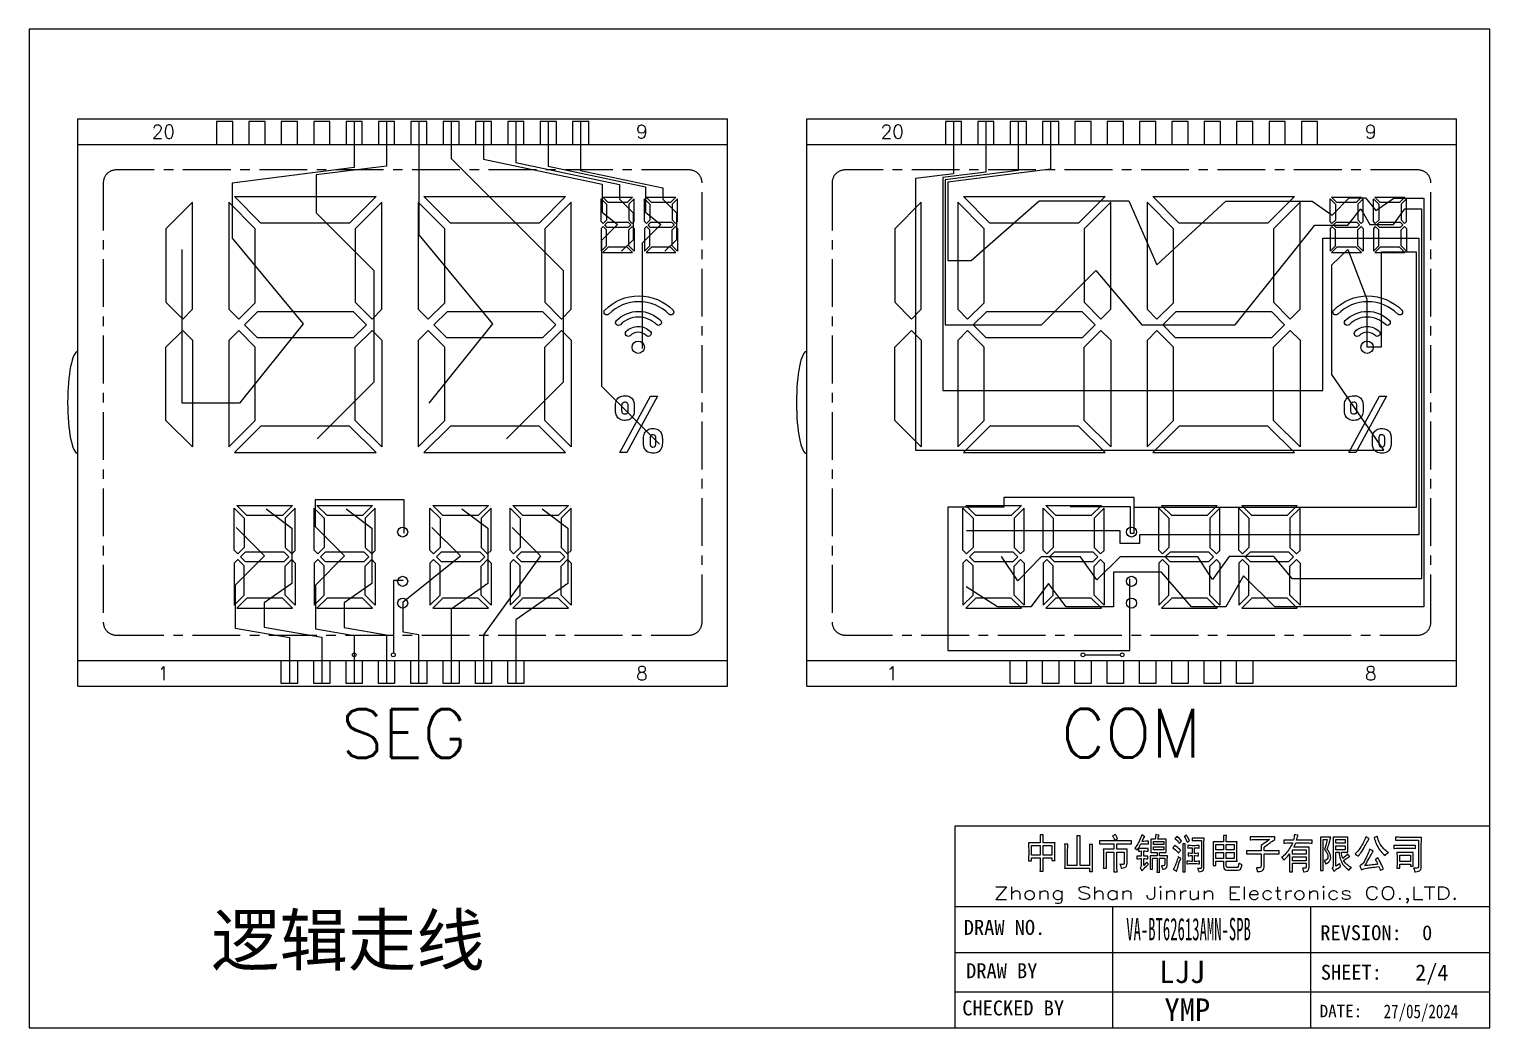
# Model space of a CAD drawing. Header units: millimetres. Extents: x -121 to 714, y -296 to 116.
# Drawn here: x 166.9 to 281.6, y -296.4 to -218.1 of the extents above; entities that cross this region are included whole.
import ezdxf
from ezdxf.enums import TextEntityAlignment as Align

# ---------------------------------------------------------------- set-up
doc = ezdxf.new("R2010")
doc.units = ezdxf.units.MM
doc.header["$LTSCALE"] = 3
doc.header["$MEASUREMENT"] = 0
doc.linetypes.add('CENTER', pattern=[2, 1.25, -0.25, 0.25, -0.25])
for name, color, linetype in [('1', 2, 'Continuous'), ('COM', 1, 'Continuous'), ('DIM', 4, 'Continuous'), ('SEG', 3, 'Continuous')]:
    doc.layers.add(name, color=color, linetype=linetype)
doc.styles.add('ROMANC', font='romanc')
doc.styles.add('ROMANS', font='ROMANS.shx')
doc.styles.add('样式 SZ', font='')
doc.styles.get('样式 SZ').set_extended_font_data('SimSun')

msp = doc.modelspace()

# ---------------------------------------------------------------- linework, layer by layer
for p, q in [((170.722, -269.61), (170.722, -225.11)), ((170.722, -225.11), (221.722, -225.11)), ((221.722, -269.61), (221.722, -225.11)), ((227.938, -269.61), (227.938, -225.11)), ((227.938, -225.11), (278.938, -225.11)), ((278.938, -269.61), (278.938, -225.11)), ((170.722, -227.11), (221.722, -227.11)), ((227.938, -227.11), (278.938, -227.11)), ((170.722, -267.61), (221.722, -267.61)), ((227.938, -267.61), (278.938, -267.61)), ((170.722, -269.61), (221.722, -269.61)), ((227.938, -269.61), (278.938, -269.61)), ((239.604, -286.914), (281.564, -286.914)), ((251.948, -286.914), (251.948, -296.428)), ((267.5, -286.914), (267.5, -296.428)), ((239.604, -290.532), (281.564, -290.532)), ((239.604, -293.608), (281.564, -293.608))]:
    msp.add_line(p, q)
for points in [[(166.906, -218.066), (166.906, -296.428), (281.564, -296.428), (281.564, -218.066)], [(181.617, -225.31), (181.617, -227.11), (182.887, -227.11), (182.887, -225.31)], [(184.157, -225.31), (184.157, -227.11), (185.427, -227.11), (185.427, -225.31)], [(186.697, -225.31), (186.697, -227.11), (187.967, -227.11), (187.967, -225.31)], [(189.237, -225.31), (189.237, -227.11), (190.507, -227.11), (190.507, -225.31)], [(191.777, -225.31), (191.777, -227.11), (193.047, -227.11), (193.047, -225.31)], [(194.317, -225.31), (194.317, -227.11), (195.587, -227.11), (195.587, -225.31)], [(196.857, -225.31), (196.857, -227.11), (198.127, -227.11), (198.127, -225.31)], [(199.397, -225.31), (199.397, -227.11), (200.667, -227.11), (200.667, -225.31)], [(201.937, -225.31), (201.937, -227.11), (203.207, -227.11), (203.207, -225.31)], [(204.477, -225.31), (204.477, -227.11), (205.747, -227.11), (205.747, -225.31)], [(207.017, -225.31), (207.017, -227.11), (208.287, -227.11), (208.287, -225.31)], [(209.557, -225.31), (209.557, -227.11), (210.827, -227.11), (210.827, -225.31)], [(238.833, -225.31), (238.833, -227.11), (240.103, -227.11), (240.103, -225.31)], [(241.373, -225.31), (241.373, -227.11), (242.643, -227.11), (242.643, -225.31)], [(243.913, -225.31), (243.913, -227.11), (245.183, -227.11), (245.183, -225.31)], [(246.453, -225.31), (246.453, -227.11), (247.723, -227.11), (247.723, -225.31)], [(248.993, -225.31), (248.993, -227.11), (250.263, -227.11), (250.263, -225.31)], [(251.533, -225.31), (251.533, -227.11), (252.803, -227.11), (252.803, -225.31)], [(254.073, -225.31), (254.073, -227.11), (255.343, -227.11), (255.343, -225.31)], [(256.613, -225.31), (256.613, -227.11), (257.883, -227.11), (257.883, -225.31)], [(259.153, -225.31), (259.153, -227.11), (260.423, -227.11), (260.423, -225.31)], [(261.693, -225.31), (261.693, -227.11), (262.963, -227.11), (262.963, -225.31)], [(264.233, -225.31), (264.233, -227.11), (265.503, -227.11), (265.503, -225.31)], [(266.773, -225.31), (266.773, -227.11), (268.043, -227.11), (268.043, -225.31)], [(185.101, -233.286), (183.021, -231.206), (194.14, -231.206), (192.06, -233.286)], [(206.926, -233.286), (199.967, -233.286), (197.887, -231.206), (209.006, -231.206)], [(212.225, -233.04), (211.96, -233.306), (211.805, -233.152), (211.805, -231.367), (212.225, -231.787)], [(212.346, -231.666), (211.926, -231.246), (214.275, -231.246), (213.855, -231.666)], [(214.243, -233.301), (214.395, -233.149), (214.395, -231.367), (213.975, -231.787), (213.975, -233.033)], [(215.361, -233.306), (215.207, -233.152), (215.207, -231.367), (215.627, -231.787), (215.627, -233.04)], [(217.257, -231.666), (215.748, -231.666), (215.328, -231.246), (217.677, -231.246)], [(217.645, -233.301), (217.797, -233.149), (217.797, -231.367), (217.377, -231.787), (217.377, -233.033)], [(242.318, -233.286), (240.238, -231.206), (251.357, -231.206), (249.277, -233.286)], [(264.142, -233.286), (257.183, -233.286), (255.103, -231.206), (266.222, -231.206)], [(269.442, -233.04), (269.176, -233.306), (269.022, -233.152), (269.022, -231.367), (269.442, -231.787)], [(269.562, -231.666), (269.142, -231.246), (271.492, -231.246), (271.072, -231.666)], [(271.46, -233.301), (271.612, -233.149), (271.612, -231.367), (271.192, -231.787), (271.192, -233.033)], [(272.578, -233.306), (272.424, -233.152), (272.424, -231.367), (272.844, -231.787), (272.844, -233.04)], [(274.474, -231.666), (272.964, -231.666), (272.544, -231.246), (274.894, -231.246)], [(274.862, -233.301), (275.014, -233.149), (275.014, -231.367), (274.594, -231.787), (274.594, -233.033)], [(177.641, -239.493), (178.955, -240.807), (179.721, -240.041), (179.721, -231.651), (177.641, -233.731)], [(182.576, -240.047), (183.356, -240.827), (184.656, -239.528), (184.656, -233.731), (182.576, -231.651)], [(192.506, -239.493), (193.82, -240.807), (194.586, -240.041), (194.586, -231.651), (192.506, -233.731)], [(197.441, -231.651), (197.441, -240.047), (198.222, -240.827), (199.521, -239.528), (199.521, -233.731)], [(207.371, -233.731), (207.371, -239.493), (208.685, -240.807), (209.451, -240.041), (209.451, -231.651)], [(234.857, -239.493), (236.171, -240.807), (236.937, -240.041), (236.937, -231.651), (234.857, -233.731)], [(239.793, -240.047), (240.573, -240.827), (241.873, -239.528), (241.873, -233.731), (239.793, -231.651)], [(249.723, -239.493), (251.037, -240.807), (251.803, -240.041), (251.803, -231.651), (249.723, -233.731)], [(254.658, -231.651), (254.658, -240.047), (255.438, -240.827), (256.738, -239.528), (256.738, -233.731)], [(264.588, -233.731), (264.588, -239.493), (265.902, -240.807), (266.668, -240.041), (266.668, -231.651)], [(211.805, -235.476), (212.225, -235.056), (212.225, -233.812), (211.96, -233.546), (211.805, -233.7)], [(213.913, -233.211), (214.123, -233.421), (213.913, -233.631), (212.285, -233.631), (212.08, -233.426), (212.294, -233.211)], [(214.395, -235.476), (213.975, -235.056), (213.975, -233.809), (214.243, -233.541), (214.395, -233.694)], [(215.361, -233.546), (215.207, -233.7), (215.207, -235.476), (215.627, -235.056), (215.627, -233.812)], [(217.315, -233.211), (217.525, -233.421), (217.315, -233.631), (215.687, -233.631), (215.482, -233.426), (215.696, -233.211)], [(217.797, -235.476), (217.377, -235.056), (217.377, -233.809), (217.645, -233.541), (217.797, -233.694)], [(269.022, -235.476), (269.442, -235.056), (269.442, -233.812), (269.176, -233.546), (269.022, -233.7)], [(271.13, -233.211), (271.34, -233.421), (271.13, -233.631), (269.502, -233.631), (269.296, -233.426), (269.511, -233.211)], [(271.612, -235.476), (271.192, -235.056), (271.192, -233.809), (271.46, -233.541), (271.612, -233.694)], [(272.578, -233.546), (272.424, -233.7), (272.424, -235.476), (272.844, -235.056), (272.844, -233.812)], [(274.532, -233.211), (274.742, -233.421), (274.531, -233.631), (272.904, -233.631), (272.698, -233.426), (272.913, -233.211)], [(275.014, -235.476), (274.594, -235.056), (274.594, -233.809), (274.862, -233.541), (275.014, -233.694)], [(212.346, -235.176), (211.926, -235.596), (214.275, -235.596), (213.855, -235.176)], [(215.748, -235.176), (215.328, -235.596), (217.677, -235.596), (217.257, -235.176)], [(269.562, -235.176), (269.142, -235.596), (271.492, -235.596), (271.072, -235.176)], [(272.964, -235.176), (272.544, -235.596), (274.894, -235.596), (274.474, -235.176)], [(184.82, -242.291), (183.802, -241.273), (184.864, -240.211), (192.333, -240.211), (193.375, -241.252), (192.336, -242.291)], [(208.24, -241.252), (207.201, -242.291), (199.685, -242.291), (198.667, -241.273), (199.729, -240.211), (207.198, -240.211)], [(242.037, -242.291), (241.019, -241.273), (242.081, -240.211), (249.55, -240.211), (250.591, -241.252), (249.553, -242.291)], [(265.456, -241.252), (264.418, -242.291), (256.902, -242.291), (255.884, -241.273), (256.946, -240.211), (264.415, -240.211)], [(179.721, -250.85), (177.641, -248.77), (177.641, -243.012), (178.955, -241.698), (179.721, -242.464)], [(182.576, -250.85), (184.656, -248.77), (184.656, -243.018), (183.356, -241.718), (182.576, -242.499)], [(194.586, -250.85), (192.506, -248.77), (192.506, -243.012), (193.82, -241.698), (194.586, -242.464)], [(197.441, -242.499), (197.441, -250.85), (199.521, -248.77), (199.521, -243.018), (198.222, -241.718)], [(207.371, -248.77), (207.371, -243.012), (208.685, -241.698), (209.451, -242.464), (209.451, -250.85)], [(236.937, -250.85), (234.857, -248.77), (234.857, -243.012), (236.171, -241.698), (236.937, -242.464)], [(239.793, -250.85), (241.873, -248.77), (241.873, -243.018), (240.573, -241.718), (239.793, -242.499)], [(251.803, -250.85), (249.723, -248.77), (249.723, -243.012), (251.037, -241.698), (251.803, -242.464)], [(254.658, -242.499), (254.658, -250.85), (256.738, -248.77), (256.738, -243.018), (255.438, -241.718)], [(264.588, -248.77), (264.588, -243.012), (265.902, -241.698), (266.668, -242.464), (266.668, -250.85)], [(215.681, -246.866), (216.226, -246.866), (213.82, -251.294), (213.275, -251.294)], [(272.898, -246.866), (273.443, -246.866), (271.037, -251.294), (270.492, -251.294)], [(185.101, -249.216), (183.021, -251.296), (194.14, -251.296), (192.06, -249.216)], [(206.926, -249.216), (199.967, -249.216), (197.887, -251.296), (209.006, -251.296)], [(242.318, -249.216), (240.238, -251.296), (251.357, -251.296), (249.277, -249.216)], [(264.142, -249.216), (257.183, -249.216), (255.103, -251.296), (266.222, -251.296)], [(183.782, -256.443), (183.782, -258.742), (183.278, -259.246), (182.992, -258.96), (182.992, -255.653)], [(186.783, -256.224), (184.002, -256.224), (183.212, -255.434), (187.573, -255.434)], [(187.792, -255.653), (187.002, -256.443), (187.002, -258.737), (187.51, -259.245), (187.792, -258.962)], [(190.065, -256.443), (190.065, -258.742), (189.561, -259.246), (189.275, -258.96), (189.275, -255.653)], [(193.066, -256.224), (190.284, -256.224), (189.494, -255.434), (193.856, -255.434)], [(193.285, -256.443), (193.285, -258.737), (193.793, -259.245), (194.075, -258.962), (194.075, -255.653)], [(199.158, -256.443), (199.158, -258.742), (198.653, -259.246), (198.368, -258.96), (198.368, -255.653)], [(202.158, -256.224), (199.377, -256.224), (198.587, -255.434), (202.948, -255.434)], [(202.378, -256.443), (202.378, -258.737), (202.885, -259.245), (203.168, -258.962), (203.168, -255.653)], [(205.441, -256.443), (205.441, -258.742), (204.936, -259.246), (204.651, -258.96), (204.651, -255.653)], [(209.232, -255.434), (208.442, -256.224), (205.66, -256.224), (204.87, -255.434)], [(208.661, -256.443), (208.661, -258.737), (209.168, -259.245), (209.451, -258.962), (209.451, -255.653)], [(240.999, -256.443), (240.999, -258.742), (240.495, -259.246), (240.209, -258.96), (240.209, -255.653)], [(244, -256.224), (241.218, -256.224), (240.428, -255.434), (244.79, -255.434)], [(245.009, -255.653), (244.219, -256.443), (244.219, -258.737), (244.727, -259.245), (245.009, -258.962)], [(247.282, -256.443), (247.282, -258.742), (246.778, -259.246), (246.492, -258.96), (246.492, -255.653)], [(250.283, -256.224), (247.501, -256.224), (246.711, -255.434), (251.073, -255.434)], [(250.502, -256.443), (250.502, -258.737), (251.01, -259.245), (251.292, -258.962), (251.292, -255.653)], [(256.374, -256.443), (256.374, -258.742), (255.87, -259.246), (255.584, -258.96), (255.584, -255.653)], [(259.375, -256.224), (256.594, -256.224), (255.804, -255.434), (260.165, -255.434)], [(259.594, -256.443), (259.594, -258.737), (260.102, -259.245), (260.384, -258.962), (260.384, -255.653)], [(262.657, -256.443), (262.657, -258.742), (262.153, -259.246), (261.867, -258.96), (261.867, -255.653)], [(266.448, -255.434), (265.658, -256.224), (262.877, -256.224), (262.087, -255.434)], [(265.877, -256.443), (265.877, -258.737), (266.385, -259.245), (266.667, -258.962), (266.667, -255.653)], [(187.291, -259.464), (186.896, -259.859), (183.891, -259.859), (183.497, -259.465), (183.894, -259.069), (186.896, -259.069)], [(193.574, -259.464), (193.179, -259.859), (190.173, -259.859), (189.78, -259.465), (190.177, -259.069), (193.179, -259.069)], [(202.666, -259.464), (202.271, -259.859), (199.266, -259.859), (198.872, -259.465), (199.269, -259.069), (202.271, -259.069)], [(208.554, -259.069), (208.949, -259.464), (208.554, -259.859), (205.549, -259.859), (205.156, -259.465), (205.552, -259.069)], [(244.508, -259.464), (244.113, -259.859), (241.107, -259.859), (240.714, -259.465), (241.111, -259.069), (244.113, -259.069)], [(250.791, -259.464), (250.396, -259.859), (247.39, -259.859), (246.997, -259.465), (247.394, -259.069), (250.395, -259.069)], [(259.883, -259.464), (259.488, -259.859), (256.482, -259.859), (256.089, -259.465), (256.486, -259.069), (259.488, -259.069)], [(265.771, -259.069), (266.166, -259.464), (265.771, -259.859), (262.766, -259.859), (262.372, -259.465), (262.769, -259.069)], [(182.992, -263.274), (183.782, -262.484), (183.782, -260.189), (183.278, -259.685), (182.992, -259.97)], [(187.792, -263.274), (187.002, -262.484), (187.002, -260.191), (187.51, -259.683), (187.792, -259.965)], [(189.275, -263.274), (190.065, -262.484), (190.065, -260.189), (189.561, -259.685), (189.275, -259.97)], [(193.285, -260.191), (193.793, -259.683), (194.075, -259.965), (194.075, -263.274), (193.285, -262.484)], [(198.368, -263.274), (199.158, -262.484), (199.158, -260.189), (198.653, -259.685), (198.368, -259.97)], [(202.378, -262.484), (202.378, -260.191), (202.885, -259.683), (203.168, -259.965), (203.168, -263.274)], [(204.651, -263.274), (205.441, -262.484), (205.441, -260.189), (204.936, -259.685), (204.651, -259.97)], [(208.661, -260.191), (209.168, -259.683), (209.451, -259.965), (209.451, -263.274), (208.661, -262.484)], [(240.209, -263.274), (240.999, -262.484), (240.999, -260.189), (240.495, -259.685), (240.209, -259.97)], [(245.009, -263.274), (244.219, -262.484), (244.219, -260.191), (244.727, -259.683), (245.009, -259.965)], [(246.492, -263.274), (247.282, -262.484), (247.282, -260.189), (246.778, -259.685), (246.492, -259.97)], [(250.502, -260.191), (251.01, -259.683), (251.292, -259.965), (251.292, -263.274), (250.502, -262.484)], [(255.584, -263.274), (256.374, -262.484), (256.374, -260.189), (255.87, -259.685), (255.584, -259.97)], [(259.594, -262.484), (259.594, -260.191), (260.102, -259.683), (260.384, -259.965), (260.384, -263.274)], [(261.867, -263.274), (262.657, -262.484), (262.657, -260.189), (262.153, -259.685), (261.867, -259.97)], [(265.877, -260.191), (266.385, -259.683), (266.667, -259.965), (266.667, -263.274), (265.877, -262.484)], [(186.783, -262.704), (184.002, -262.704), (183.212, -263.494), (187.573, -263.494)], [(193.066, -262.704), (190.284, -262.704), (189.494, -263.494), (193.856, -263.494)], [(202.158, -262.704), (199.377, -262.704), (198.587, -263.494), (202.948, -263.494)], [(209.232, -263.494), (208.442, -262.704), (205.66, -262.704), (204.87, -263.494)], [(244, -262.704), (241.218, -262.704), (240.428, -263.494), (244.79, -263.494)], [(250.283, -262.704), (247.501, -262.704), (246.711, -263.494), (251.073, -263.494)], [(259.375, -262.704), (256.594, -262.704), (255.804, -263.494), (260.165, -263.494)], [(266.448, -263.494), (265.658, -262.704), (262.877, -262.704), (262.087, -263.494)], [(186.697, -269.41), (186.697, -267.61), (187.967, -267.61), (187.967, -269.41)], [(189.237, -269.41), (189.237, -267.61), (190.507, -267.61), (190.507, -269.41)], [(191.777, -269.41), (191.777, -267.61), (193.047, -267.61), (193.047, -269.41)], [(194.317, -269.41), (194.317, -267.61), (195.587, -267.61), (195.587, -269.41)], [(196.857, -269.41), (196.857, -267.61), (198.127, -267.61), (198.127, -269.41)], [(199.397, -269.41), (199.397, -267.61), (200.667, -267.61), (200.667, -269.41)], [(201.937, -269.41), (201.937, -267.61), (203.207, -267.61), (203.207, -269.41)], [(204.477, -269.41), (204.477, -267.61), (205.747, -267.61), (205.747, -269.41)], [(243.913, -269.41), (243.913, -267.61), (245.183, -267.61), (245.183, -269.41)], [(246.453, -269.41), (246.453, -267.61), (247.723, -267.61), (247.723, -269.41)], [(248.993, -269.41), (248.993, -267.61), (250.263, -267.61), (250.263, -269.41)], [(251.533, -269.41), (251.533, -267.61), (252.803, -267.61), (252.803, -269.41)], [(254.073, -269.41), (254.073, -267.61), (255.343, -267.61), (255.343, -269.41)], [(256.613, -269.41), (256.613, -267.61), (257.883, -267.61), (257.883, -269.41)], [(259.153, -269.41), (259.153, -267.61), (260.423, -267.61), (260.423, -269.41)], [(261.693, -269.41), (261.693, -267.61), (262.963, -267.61), (262.963, -269.41)]]:
    msp.add_lwpolyline(points, close=True)
at = {"color": 5, "linetype": 'CENTER'}
for points in [[(173.722, -265.61), (218.722, -265.61, 0.4142136), (219.722, -264.61), (219.722, -230.11, 0.4142136), (218.722, -229.11), (173.722, -229.11, 0.4142136), (172.722, -230.11), (172.722, -264.61, 0.4142136)], [(230.938, -265.61), (275.938, -265.61, 0.4142136), (276.938, -264.61), (276.938, -230.11, 0.4142136), (275.938, -229.11), (230.938, -229.11, 0.4142136), (229.938, -230.11), (229.938, -264.61, 0.4142136)]]:
    msp.add_lwpolyline(points, format="xyb", close=True, dxfattribs=at)
for points in [[(212.097, -240.103, -0.4154637), (217.451, -240.114, -0.9689185), (217.122, -240.423, 0.4153049), (212.406, -240.433, -0.9681514)], [(269.313, -240.103, -0.4154637), (274.668, -240.114, -0.9689185), (274.339, -240.423, 0.4153049), (269.623, -240.433, -0.9681514)], [(213, -240.925, -0.4156923), (216.483, -240.935, -0.9697444), (216.153, -241.244, 0.4155202), (213.31, -241.255, -0.9677649)], [(270.217, -240.925, -0.4156923), (273.7, -240.935, -0.9697444), (273.37, -241.244, 0.4155202), (270.527, -241.255, -0.9677649)], [(213.77, -241.785, -0.4174327), (215.678, -241.796, -0.9677396), (215.35, -242.106, 0.4188291), (214.08, -242.116, -0.9679922)], [(270.987, -241.785, -0.4174327), (272.895, -241.796, -0.9677396), (272.566, -242.106, 0.4188291), (271.297, -242.116, -0.9679922)], [(212.95, -247.389, -0.1434732), (213.123, -247.029, -0.1449538), (213.426, -246.852, -0.109424), (213.873, -246.844, -0.1567368), (214.213, -247.029, -0.1281909), (214.374, -247.333, -0.0627728), (214.405, -247.609), (214.405, -247.984, -0.0461101), (214.386, -248.2, -0.1453365), (214.212, -248.559, -0.143194), (213.909, -248.735, -0.1092629), (213.463, -248.743, -0.156674), (213.123, -248.558, -0.1277656), (212.963, -248.256, -0.0634604), (212.931, -247.984), (212.931, -247.603, -0.0460076)], [(213.499, -247.378, -0.2198464), (213.668, -247.311, -0.0447593), (213.719, -247.315, -0.1718334), (213.836, -247.378, -0.0685569), (213.868, -247.425, -0.1145741), (213.897, -247.567), (213.897, -248.014, -0.0343614), (213.893, -248.074, -0.153544), (213.836, -248.211, -0.2201369), (213.668, -248.279, -0.0440266), (213.617, -248.275, -0.1765733), (213.499, -248.212, -0.04382), (213.479, -248.185, -0.1354605), (213.44, -248.014), (213.44, -247.57, -0.0343705), (213.443, -247.511, -0.1537095)], [(270.167, -247.389, -0.1434732), (270.34, -247.029, -0.1449538), (270.643, -246.852, -0.109424), (271.09, -246.844, -0.1567368), (271.43, -247.029, -0.1281909), (271.59, -247.333, -0.0627728), (271.622, -247.609), (271.622, -247.984, -0.0461101), (271.603, -248.2, -0.1453365), (271.429, -248.559, -0.143194), (271.126, -248.735, -0.1092629), (270.68, -248.743, -0.156674), (270.34, -248.558, -0.1277656), (270.18, -248.256, -0.0634604), (270.148, -247.984), (270.148, -247.603, -0.0460076)], [(270.716, -247.378, -0.2198464), (270.885, -247.311, -0.0447593), (270.935, -247.315, -0.1718334), (271.053, -247.378, -0.0685569), (271.085, -247.425, -0.1145741), (271.113, -247.567), (271.113, -248.014, -0.0343614), (271.11, -248.074, -0.153544), (271.053, -248.211, -0.2201369), (270.885, -248.279, -0.0440266), (270.833, -248.275, -0.1765733), (270.716, -248.212, -0.04382), (270.696, -248.185, -0.1354605), (270.657, -248.014), (270.657, -247.57, -0.0343705), (270.66, -247.511, -0.1537095)], [(215.325, -251.134, -0.1271629), (215.165, -250.833, -0.0635681), (215.133, -250.56), (215.133, -250.18, -0.0460511), (215.152, -249.965, -0.1431604), (215.325, -249.605, -0.1450444), (215.628, -249.429, -0.1089696), (216.075, -249.42, -0.1567648), (216.415, -249.605, -0.128005), (216.575, -249.909, -0.0627427), (216.607, -250.186), (216.607, -250.56, -0.0460966), (216.588, -250.776, -0.1454324), (216.414, -251.136, -0.1427201), (216.111, -251.311, -0.1095583), (215.665, -251.32, -0.1565118)], [(216.038, -250.787, 0.1550977), (216.095, -250.651, 0.0344227), (216.099, -250.591), (216.099, -250.143, 0.1145466), (216.07, -250.001, 0.0691121), (216.038, -249.954, 0.17077), (215.92, -249.891, 0.0447292), (215.87, -249.887, 0.218714), (215.701, -249.954, 0.1535817), (215.645, -250.087, 0.0343762), (215.642, -250.146), (215.642, -250.591, 0.1351224), (215.681, -250.761, 0.0439934), (215.701, -250.789, 0.175696), (215.818, -250.851, 0.0438906), (215.87, -250.856, 0.2212748)], [(272.542, -251.134, -0.1271629), (272.381, -250.833, -0.0635681), (272.35, -250.56), (272.35, -250.18, -0.0460511), (272.369, -249.965, -0.1431604), (272.542, -249.605, -0.1450444), (272.845, -249.429, -0.1089696), (273.292, -249.42, -0.1567648), (273.632, -249.605, -0.128005), (273.792, -249.909, -0.0627427), (273.824, -250.186), (273.824, -250.56, -0.0460966), (273.805, -250.776, -0.1454324), (273.63, -251.136, -0.1427201), (273.327, -251.311, -0.1095583), (272.882, -251.32, -0.1565118)], [(273.254, -250.787, 0.1550977), (273.311, -250.651, 0.0344227), (273.315, -250.591), (273.315, -250.143, 0.1145466), (273.286, -250.001, 0.0691121), (273.254, -249.954, 0.17077), (273.137, -249.891, 0.0447292), (273.087, -249.887, 0.218714), (272.918, -249.954, 0.1535817), (272.862, -250.087, 0.0343762), (272.858, -250.146), (272.858, -250.591, 0.1351224), (272.898, -250.761, 0.0439934), (272.918, -250.789, 0.175696), (273.035, -250.851, 0.0438906), (273.087, -250.856, 0.2212748)]]:
    msp.add_lwpolyline(points, format="xyb", close=True)
msp.add_lwpolyline([(239.604, -296.428), (239.604, -280.572), (281.564, -280.572)])
for centre, radius in [((214.712, -243.025), 0.484), ((271.929, -243.025), 0.484), ((196.222, -257.525), 0.393), ((253.438, -257.525), 0.393), ((196.222, -261.393), 0.393), ((253.439, -261.393), 0.393), ((196.222, -263.101), 0.393), ((253.439, -263.101), 0.393)]:
    msp.add_circle(centre, radius)
for centre in [(170.722, -247.36), (227.938, -247.36)]:
    msp.add_ellipse(centre, major_axis=(0, -4), ratio=0.2, start_param=3.1415927, end_param=6.2831853)
at = {"layer": '1'}
for points in [[(246.269, -283.658), (246.268, -283.756), (246.264, -283.877), (246.257, -284.008), (246.247, -284.147), (246.507, -284.147), (246.502, -284.015), (246.498, -283.877), (246.496, -283.758), (246.494, -283.658), (246.494, -283.093), (247.194, -283.093), (247.194, -283.306), (247.432, -283.306), (247.43, -283.253), (247.426, -283.147), (247.424, -283.028), (247.422, -282.898), (247.421, -282.756), (247.42, -282.602), (247.421, -282.534), (247.421, -282.384), (247.422, -282.247), (247.425, -282.123), (247.428, -282.011), (247.432, -281.912), (246.494, -281.912), (246.496, -281.785), (246.497, -281.654), (246.499, -281.527), (246.502, -281.403), (246.507, -281.285), (246.258, -281.285), (246.261, -281.405), (246.265, -281.531), (246.268, -281.658), (246.269, -281.786), (246.269, -281.912), (245.355, -281.912), (245.357, -281.95), (245.36, -282.048), (245.363, -282.162), (245.364, -282.293), (245.365, -282.441), (245.367, -282.602), (245.367, -282.704), (245.365, -282.854), (245.364, -282.991), (245.362, -283.114), (245.358, -283.223), (245.355, -283.318), (245.592, -283.318), (245.592, -283.093), (246.269, -283.093)], [(250.129, -282.038), (250.13, -282.058), (250.136, -282.179), (250.139, -282.307), (250.14, -282.439), (250.14, -283.695), (249.396, -283.695), (249.396, -281.812), (249.396, -281.728), (249.397, -281.59), (249.401, -281.467), (249.407, -281.361), (249.147, -281.361), (249.151, -281.43), (249.155, -281.558), (249.158, -281.685), (249.158, -281.812), (249.158, -283.695), (248.425, -283.695), (248.425, -282.515), (248.425, -282.422), (248.428, -282.302), (248.431, -282.17), (248.436, -282.025), (248.189, -282.025), (248.192, -282.138), (248.196, -282.262), (248.198, -282.392), (248.2, -282.528), (248.2, -283.394), (248.2, -283.4), (248.198, -283.521), (248.196, -283.646), (248.193, -283.774), (248.189, -283.909), (250.14, -283.909), (250.14, -284.173), (250.378, -284.173), (250.374, -284.045), (250.371, -283.914), (250.368, -283.787), (250.367, -283.664), (250.367, -283.545), (250.367, -282.49), (250.367, -282.399), (250.368, -282.255), (250.372, -282.134), (250.378, -282.038)], [(252.563, -283.67), (252.599, -283.791), (252.624, -283.909), (252.666, -283.903), (252.793, -283.881), (252.9, -283.849), (252.985, -283.809), (253.041, -283.752), (253.084, -283.649), (253.098, -283.507), (253.098, -282.879), (253.098, -282.794), (253.101, -282.666), (253.104, -282.539), (253.109, -282.415), (252.297, -282.415), (252.297, -281.988), (252.873, -281.988), (252.963, -281.988), (253.075, -281.989), (253.189, -281.992), (253.305, -281.996), (253.426, -282), (253.426, -281.749), (253.324, -281.753), (253.207, -281.756), (253.092, -281.76), (252.981, -281.761), (252.873, -281.761), (251.473, -281.761), (251.375, -281.761), (251.259, -281.76), (251.145, -281.758), (251.031, -281.754), (250.92, -281.749), (250.92, -282), (251.004, -281.997), (251.118, -281.993), (251.232, -281.989), (251.346, -281.988), (251.462, -281.988), (252.06, -281.988), (252.06, -282.415), (251.224, -282.415), (251.225, -282.421), (251.229, -282.536), (251.232, -282.66), (251.235, -282.791), (251.236, -282.93), (251.236, -283.407), (251.235, -283.541), (251.232, -283.674), (251.229, -283.796), (251.224, -283.909), (251.462, -283.909), (251.462, -282.64), (252.06, -282.64), (252.06, -283.658), (252.06, -283.692), (252.059, -283.829), (252.056, -283.959), (252.053, -284.082), (252.048, -284.197), (252.308, -284.197), (252.306, -284.169), (252.303, -284.051), (252.299, -283.928), (252.298, -283.796), (252.297, -283.658), (252.297, -282.64), (252.873, -282.64), (252.873, -283.457), (252.868, -283.518), (252.816, -283.595), (252.783, -283.603), (252.681, -283.606), (252.533, -283.595)], [(252.169, -281.262), (252.082, -281.311), (251.958, -281.361), (251.97, -281.381), (252.031, -281.498), (252.076, -281.612), (252.104, -281.725), (252.122, -281.715), (252.227, -281.66), (252.331, -281.611), (252.326, -281.596), (252.284, -281.473), (252.233, -281.362), (252.173, -281.26)], [(254.584, -283.479), (254.504, -283.567), (254.397, -283.682), (254.397, -283.155), (254.479, -283.156), (254.593, -283.16), (254.712, -283.168), (254.712, -282.954), (254.62, -282.96), (254.504, -282.965), (254.397, -282.966), (254.397, -282.553), (254.4, -282.553), (254.49, -282.555), (254.605, -282.558), (254.746, -282.566), (254.746, -282.352), (254.656, -282.356), (254.531, -282.361), (254.422, -282.363), (254.328, -282.365), (254.218, -282.362), (254.104, -282.354), (253.99, -282.339), (254.003, -282.316), (254.061, -282.211), (254.119, -282.102), (254.182, -281.988), (254.408, -281.988), (254.433, -281.988), (254.537, -281.989), (254.654, -281.994), (254.78, -282), (254.78, -281.787), (254.74, -281.79), (254.642, -281.793), (254.531, -281.797), (254.408, -281.799), (254.271, -281.799), (254.302, -281.734), (254.363, -281.609), (254.421, -281.505), (254.475, -281.423), (254.448, -281.412), (254.349, -281.364), (254.238, -281.297), (254.219, -281.361), (254.181, -281.467), (254.13, -281.589), (254.069, -281.725), (254.032, -281.802), (253.981, -281.901), (253.922, -282.005), (253.857, -282.113), (253.786, -282.225), (253.708, -282.339), (253.793, -282.41), (253.877, -282.503), (253.92, -282.437), (253.99, -282.339), (253.99, -282.578), (254.099, -282.559), (254.204, -282.553), (254.204, -282.966), (254.099, -282.965), (253.985, -282.962), (253.866, -282.954), (253.866, -283.168), (253.981, -283.161), (254.095, -283.156), (254.204, -283.155), (254.204, -283.733), (254.182, -283.8), (254.113, -283.896), (254.118, -283.901), (254.197, -283.999), (254.26, -284.097), (254.267, -284.091), (254.344, -284.007), (254.428, -283.921), (254.52, -283.833), (254.606, -283.749), (254.694, -283.668), (254.78, -283.595), (254.702, -283.512), (254.633, -283.419)], [(255.446, -283.821), (255.446, -283.827), (255.445, -283.941), (255.441, -284.069), (255.435, -284.21), (255.649, -284.21), (255.648, -284.201), (255.642, -284.06), (255.638, -283.934), (255.637, -283.821), (255.637, -283.117), (256.055, -283.117), (256.055, -283.582), (256.053, -283.598), (255.999, -283.695), (255.935, -283.713), (255.795, -283.72), (255.804, -283.742), (255.842, -283.86), (255.875, -283.984), (255.925, -283.975), (256.044, -283.946), (256.134, -283.909), (256.143, -283.903), (256.211, -283.825), (256.248, -283.695), (256.248, -283.331), (256.248, -283.312), (256.249, -283.19), (256.253, -283.062), (256.259, -282.93), (255.637, -282.93), (255.637, -282.666), (256.168, -282.666), (256.162, -282.553), (256.158, -282.426), (256.157, -282.302), (256.157, -282.038), (256.157, -282.008), (256.158, -281.886), (256.162, -281.759), (256.168, -281.624), (255.502, -281.624), (255.519, -281.547), (255.56, -281.418), (255.604, -281.335), (255.564, -281.324), (255.452, -281.292), (255.344, -281.26), (255.331, -281.401), (255.315, -281.53), (255.299, -281.624), (254.949, -281.624), (254.951, -281.66), (254.956, -281.793), (254.959, -281.92), (254.96, -282.038), (254.96, -282.302), (254.959, -282.409), (254.956, -282.536), (254.949, -282.666), (255.446, -282.666), (255.446, -282.93), (254.893, -282.93), (254.894, -282.965), (254.899, -283.099), (254.903, -283.225), (254.904, -283.344), (254.904, -283.595), (254.903, -283.701), (254.899, -283.827), (254.893, -283.972), (255.095, -283.972), (255.095, -283.117), (255.446, -283.117)], [(255.152, -281.812), (255.964, -281.812), (255.964, -282.038), (255.152, -282.038)], [(256.939, -281.488), (256.846, -281.56), (256.877, -281.59), (256.96, -281.676), (257.04, -281.766), (257.114, -281.862), (257.184, -281.962), (257.194, -281.95), (257.279, -281.857), (257.364, -281.787), (257.345, -281.759), (257.277, -281.674), (257.201, -281.586), (257.113, -281.494), (257.015, -281.397)], [(257.466, -281.988), (257.467, -282.007), (257.472, -282.124), (257.476, -282.252), (257.477, -282.389), (257.477, -283.783), (257.477, -283.81), (257.476, -283.923), (257.472, -284.051), (257.466, -284.197), (257.657, -284.197), (257.656, -284.147), (257.651, -284.012), (257.648, -283.887), (257.646, -283.771), (257.646, -282.389), (257.646, -282.368), (257.649, -282.242), (257.653, -282.114), (257.657, -281.988)], [(257.678, -281.364), (257.579, -281.423), (257.585, -281.432), (257.649, -281.53), (257.706, -281.635), (257.758, -281.75), (257.805, -281.874), (257.89, -281.814), (257.997, -281.749), (257.995, -281.745), (257.938, -281.629), (257.879, -281.519), (257.82, -281.412), (257.759, -281.31)], [(258.639, -283.982), (258.699, -284.096), (258.719, -284.197), (258.843, -284.174), (258.956, -284.143), (259.035, -284.109), (259.099, -284.044), (259.125, -283.921), (259.125, -281.938), (259.126, -281.815), (259.13, -281.688), (259.137, -281.56), (258.505, -281.56), (258.416, -281.56), (258.302, -281.555), (258.188, -281.548), (258.188, -281.749), (258.28, -281.743), (258.395, -281.738), (258.505, -281.737), (258.934, -281.737), (258.934, -283.795), (258.934, -283.849), (258.877, -283.921), (258.851, -283.929), (258.752, -283.937), (258.606, -283.934)], [(261.866, -283.527), (261.844, -283.674), (261.823, -283.771), (261.818, -283.78), (261.749, -283.839), (261.62, -283.859), (261.045, -283.859), (260.983, -283.852), (260.902, -283.8), (260.875, -283.695), (260.875, -283.356), (261.721, -283.356), (261.72, -283.339), (261.718, -283.255), (261.715, -283.152), (261.713, -283.031), (261.711, -282.893), (261.71, -282.738), (261.71, -282.566), (261.71, -282.431), (261.711, -282.266), (261.713, -282.124), (261.715, -282.005), (261.718, -281.91), (261.721, -281.837), (260.875, -281.837), (260.875, -281.679), (260.878, -281.538), (260.882, -281.424), (260.886, -281.335), (260.661, -281.335), (260.666, -281.428), (260.668, -281.546), (260.671, -281.682), (260.672, -281.837), (259.848, -281.837), (259.848, -281.85), (259.852, -281.923), (259.853, -282.014), (259.855, -282.124), (259.857, -282.253), (259.858, -282.401), (259.859, -282.568), (259.859, -282.753), (259.859, -282.813), (259.859, -282.993), (259.858, -283.155), (259.857, -283.299), (259.855, -283.422), (259.853, -283.528), (259.851, -283.615), (259.848, -283.682), (260.063, -283.682), (260.063, -283.356), (260.672, -283.356), (260.672, -283.783), (260.689, -283.902), (260.737, -283.994), (260.814, -284.046), (260.92, -284.059), (261.745, -284.059), (261.797, -284.058), (261.915, -284.034), (261.992, -283.984), (262.029, -283.918), (262.071, -283.804), (262.116, -283.644), (262.066, -283.628), (261.963, -283.578), (261.868, -283.507)], [(260.672, -282.477), (260.063, -282.477), (260.063, -282.038), (260.672, -282.038)], [(260.875, -282.038), (261.507, -282.038), (261.507, -282.477), (260.875, -282.477)], [(263.261, -283.926), (263.29, -284.049), (263.312, -284.173), (263.392, -284.17), (263.517, -284.158), (263.623, -284.134), (263.708, -284.097), (263.778, -284.043), (263.827, -283.945), (263.843, -283.809), (263.843, -282.767), (264.578, -282.767), (264.668, -282.767), (264.78, -282.769), (264.896, -282.773), (265.018, -282.779), (265.018, -282.54), (264.91, -282.545), (264.791, -282.55), (264.681, -282.552), (264.578, -282.553), (263.843, -282.553), (263.843, -282.252), (263.876, -282.228), (263.986, -282.151), (264.088, -282.079), (264.183, -282.01), (264.271, -281.947), (264.351, -281.888), (264.41, -281.846), (264.513, -281.776), (264.609, -281.715), (264.701, -281.661), (264.701, -281.448), (263.132, -281.448), (263.108, -281.448), (263.007, -281.446), (262.891, -281.441), (262.76, -281.435), (262.76, -281.674), (262.796, -281.672), (262.904, -281.666), (263.019, -281.662), (263.143, -281.661), (264.261, -281.661), (264.228, -281.689), (264.134, -281.766), (264.039, -281.836), (263.945, -281.9), (263.907, -281.927), (263.81, -281.991), (263.711, -282.053), (263.607, -282.113), (263.609, -282.178), (263.614, -282.314), (263.617, -282.438), (263.618, -282.553), (262.839, -282.553), (262.8, -282.552), (262.689, -282.551), (262.574, -282.546), (262.456, -282.54), (262.456, -282.779), (262.498, -282.776), (262.616, -282.77), (262.729, -282.768), (262.839, -282.767), (263.618, -282.767), (263.618, -283.695), (263.613, -283.753), (263.561, -283.845), (263.505, -283.869), (263.397, -283.88), (263.245, -283.871)], [(266.891, -283.959), (266.926, -284.082), (266.945, -284.197), (266.989, -284.192), (267.123, -284.168), (267.224, -284.132), (267.295, -284.084), (267.316, -284.064), (267.368, -283.968), (267.385, -283.833), (267.385, -282.817), (267.385, -282.765), (267.386, -282.646), (267.389, -282.521), (267.392, -282.389), (267.397, -282.252), (266.188, -282.252), (266.236, -282.152), (266.288, -282.038), (266.335, -281.924), (267.295, -281.924), (267.378, -281.926), (267.49, -281.931), (267.623, -281.938), (267.623, -281.699), (267.59, -281.701), (267.471, -281.706), (267.357, -281.71), (267.25, -281.711), (266.392, -281.711), (266.404, -281.66), (266.448, -281.489), (266.485, -281.381), (266.516, -281.335), (266.457, -281.319), (266.347, -281.297), (266.333, -281.297), (266.223, -281.285), (266.215, -281.349), (266.201, -281.473), (266.185, -281.578), (266.155, -281.711), (265.761, -281.711), (265.737, -281.711), (265.64, -281.71), (265.523, -281.705), (265.388, -281.699), (265.388, -281.938), (265.508, -281.931), (265.623, -281.927), (265.715, -281.924), (266.088, -281.924), (266.068, -281.966), (266.012, -282.078), (265.952, -282.187), (265.889, -282.292), (265.823, -282.395), (265.754, -282.494), (265.681, -282.59), (265.633, -282.653), (265.548, -282.754), (265.465, -282.848), (265.382, -282.931), (265.3, -283.004), (265.219, -283.067), (265.254, -283.099), (265.347, -283.188), (265.41, -283.268), (265.449, -283.23), (265.534, -283.145), (265.617, -283.057), (265.697, -282.966), (265.775, -282.875), (265.85, -282.779), (265.85, -283.644), (265.85, -283.671), (265.849, -283.785), (265.848, -283.909), (265.844, -284.042), (265.839, -284.185), (266.076, -284.185), (266.076, -283.519), (267.159, -283.519), (267.159, -283.771), (267.153, -283.839), (267.092, -283.909), (267.002, -283.912), (266.866, -283.896)], [(268.8, -281.69), (268.78, -281.781), (268.754, -281.885), (268.722, -282.003), (268.686, -282.135), (268.643, -282.281), (268.594, -282.439), (268.662, -282.53), (268.742, -282.65), (268.801, -282.759), (268.838, -282.856), (268.852, -282.942), (268.855, -282.976), (268.845, -283.114), (268.807, -283.206), (268.782, -283.235), (268.693, -283.279), (268.559, -283.294), (268.587, -283.338), (268.638, -283.449), (268.661, -283.57), (268.697, -283.559), (268.798, -283.512), (268.891, -283.445), (268.977, -283.356), (269.008, -283.312), (269.055, -283.209), (269.074, -283.09), (269.067, -282.954), (269.05, -282.87), (269.013, -282.765), (268.961, -282.656), (268.893, -282.544), (268.807, -282.427), (268.829, -282.357), (268.855, -282.273), (268.884, -282.173), (268.917, -282.061), (268.955, -281.932), (268.996, -281.79), (269.041, -281.633), (269.09, -281.461), (268.266, -281.461), (268.268, -281.514), (268.271, -281.658), (268.275, -281.79), (268.276, -281.909), (268.277, -282.013), (268.277, -283.431), (268.277, -283.46), (268.276, -283.587), (268.275, -283.713), (268.272, -283.839), (268.27, -283.968), (268.266, -284.097), (268.48, -284.097), (268.48, -281.649), (268.807, -281.649)], [(269.774, -283.554), (269.682, -283.627), (269.585, -283.695), (269.485, -283.758), (269.485, -282.653), (269.732, -282.653), (269.734, -282.656), (269.75, -282.797), (269.772, -282.928), (269.799, -283.051), (269.831, -283.164), (269.869, -283.268), (269.916, -283.388), (269.973, -283.5), (270.035, -283.603), (270.105, -283.695), (270.154, -283.753), (270.23, -283.833), (270.317, -283.913), (270.414, -283.993), (270.523, -284.072), (270.555, -284.006), (270.626, -283.91), (270.716, -283.845), (270.607, -283.798), (270.5, -283.739), (270.408, -283.676), (270.331, -283.608), (270.306, -283.583), (270.228, -283.499), (270.153, -283.402), (270.083, -283.294), (270.186, -283.221), (270.291, -283.15), (270.39, -283.087), (270.483, -283.029), (270.569, -282.98), (270.55, -282.962), (270.477, -282.877), (270.399, -282.767), (270.379, -282.801), (270.32, -282.878), (270.241, -282.962), (270.143, -283.05), (270.027, -283.143), (270.024, -283.137), (269.975, -283.013), (269.941, -282.892), (269.92, -282.772), (269.914, -282.653), (270.432, -282.653), (270.43, -282.582), (270.426, -282.472), (270.424, -282.347), (270.423, -282.206), (270.421, -282.051), (270.421, -281.949), (270.423, -281.804), (270.425, -281.674), (270.429, -281.56), (270.432, -281.461), (269.27, -281.461), (269.272, -281.481), (269.275, -281.617), (269.279, -281.747), (269.281, -281.869), (269.281, -281.988), (269.281, -283.695), (269.249, -283.82), (269.192, -283.909), (269.198, -283.919), (269.264, -284.033), (269.316, -284.135), (269.387, -284.075), (269.481, -284.004), (269.587, -283.934), (269.653, -283.897), (269.758, -283.836), (269.846, -283.783), (269.845, -283.78), (269.817, -283.644), (269.801, -283.532)], [(269.485, -281.649), (270.218, -281.649), (270.218, -281.95), (269.485, -281.95)], [(271.791, -281.542), (271.75, -281.652), (271.704, -281.764), (271.651, -281.875), (271.593, -281.988), (271.53, -282.101), (271.46, -282.214), (271.449, -282.232), (271.365, -282.355), (271.284, -282.465), (271.206, -282.562), (271.13, -282.646), (271.056, -282.719), (270.987, -282.779), (271.033, -282.81), (271.126, -282.882), (271.212, -282.966), (271.235, -282.943), (271.3, -282.871), (271.369, -282.786), (271.439, -282.692), (271.511, -282.585), (271.586, -282.468), (271.663, -282.339), (271.669, -282.328), (271.736, -282.213), (271.799, -282.1), (271.862, -281.989), (271.922, -281.882), (271.981, -281.776), (272.037, -281.674), (272.092, -281.574), (272.027, -281.549), (271.921, -281.503), (271.821, -281.448)], [(272.708, -281.428), (272.6, -281.464), (272.487, -281.498), (272.492, -281.517), (272.521, -281.625), (272.558, -281.737), (272.601, -281.851), (272.651, -281.969), (272.707, -282.09), (272.769, -282.214), (272.806, -282.286), (272.863, -282.385), (272.928, -282.483), (273.001, -282.577), (273.079, -282.666), (273.165, -282.753), (273.257, -282.837), (273.356, -282.916), (273.357, -282.915), (273.41, -282.822), (273.492, -282.743), (273.605, -282.678), (273.584, -282.667), (273.503, -282.617), (273.419, -282.552), (273.33, -282.471), (273.239, -282.376), (273.142, -282.264), (273.093, -282.206), (273.028, -282.118), (272.966, -282.023), (272.91, -281.918), (272.857, -281.807), (272.808, -281.687), (272.764, -281.559), (272.724, -281.423)], [(275.975, -283.708), (275.964, -283.811), (275.907, -283.883), (275.847, -283.897), (275.737, -283.906), (275.58, -283.909), (275.616, -283.979), (275.665, -284.103), (275.682, -284.197), (275.731, -284.19), (275.861, -284.165), (275.969, -284.138), (276.054, -284.109), (276.085, -284.094), (276.159, -284.016), (276.189, -283.896), (276.189, -281.975), (276.191, -281.873), (276.192, -281.749), (276.195, -281.62), (276.2, -281.486), (274.553, -281.486), (274.513, -281.486), (274.403, -281.483), (274.288, -281.479), (274.169, -281.473), (274.169, -281.711), (274.223, -281.709), (274.338, -281.704), (274.452, -281.7), (274.564, -281.699), (275.975, -281.699)], [(246.269, -282.892), (245.592, -282.892), (245.592, -282.113), (246.269, -282.113)], [(246.494, -282.113), (247.183, -282.113), (247.183, -282.892), (246.494, -282.892)], [(255.152, -282.226), (255.964, -282.226), (255.964, -282.477), (255.152, -282.477)], [(256.765, -282.215), (256.688, -282.302), (256.694, -282.307), (256.789, -282.382), (256.883, -282.46), (256.971, -282.539), (257.057, -282.621), (257.139, -282.703), (257.146, -282.689), (257.211, -282.59), (257.297, -282.503), (257.29, -282.496), (257.2, -282.414), (257.109, -282.334), (257.019, -282.258), (256.927, -282.184), (256.834, -282.113)], [(257.092, -283.038), (257.064, -283.143), (257.029, -283.261), (256.986, -283.391), (256.935, -283.532), (256.921, -283.571), (256.863, -283.713), (256.808, -283.831), (256.753, -283.925), (256.699, -283.996), (256.786, -284.04), (256.888, -284.098), (256.981, -284.159), (256.993, -284.11), (257.02, -284.01), (257.053, -283.893), (257.092, -283.758), (257.139, -283.608), (257.187, -283.445), (257.231, -283.311), (257.271, -283.21), (257.308, -283.143), (257.288, -283.13), (257.192, -283.057), (257.105, -282.98)], [(258.747, -283.36), (258.653, -283.365), (258.531, -283.367), (258.381, -283.369), (258.381, -282.916), (258.468, -282.917), (258.584, -282.922), (258.685, -282.93), (258.685, -282.729), (258.615, -282.734), (258.502, -282.74), (258.381, -282.741), (258.381, -282.314), (258.404, -282.314), (258.534, -282.316), (258.647, -282.32), (258.741, -282.327), (258.741, -282.125), (258.68, -282.132), (258.569, -282.137), (258.437, -282.139), (258.199, -282.139), (258.193, -282.139), (258.08, -282.137), (257.966, -282.133), (257.85, -282.125), (257.85, -282.327), (257.965, -282.32), (258.079, -282.316), (258.188, -282.314), (258.188, -282.741), (258.101, -282.74), (257.985, -282.736), (257.884, -282.729), (257.884, -282.93), (257.954, -282.924), (258.067, -282.919), (258.188, -282.916), (258.188, -283.369), (258.124, -283.369), (257.997, -283.366), (257.887, -283.362), (257.793, -283.356), (257.793, -283.557), (257.863, -283.551), (257.975, -283.546), (258.11, -283.545), (258.459, -283.545), (258.579, -283.545), (258.696, -283.55), (258.786, -283.557), (258.786, -283.356)], [(260.672, -283.155), (260.063, -283.155), (260.063, -282.678), (260.672, -282.678)], [(260.875, -282.678), (261.507, -282.678), (261.507, -283.155), (260.875, -283.155)], [(266.076, -282.453), (267.159, -282.453), (267.159, -282.803), (266.076, -282.803)], [(267.159, -283.318), (266.076, -283.318), (266.076, -283.004), (267.159, -283.004)], [(270.218, -282.465), (269.485, -282.465), (269.485, -282.139), (270.218, -282.139)], [(271.396, -283.794), (271.449, -283.908), (271.494, -284.022), (271.554, -283.995), (271.65, -283.962), (271.769, -283.929), (271.912, -283.896), (271.937, -283.892), (272.015, -283.88), (272.105, -283.866), (272.205, -283.854), (272.315, -283.841), (272.436, -283.827), (272.567, -283.812), (272.708, -283.798), (272.86, -283.783), (272.894, -283.866), (272.944, -283.986), (272.984, -284.084), (273.014, -284.065), (273.115, -284.007), (273.221, -283.959), (273.19, -283.89), (273.142, -283.788), (273.084, -283.669), (273.018, -283.532), (273.012, -283.521), (272.947, -283.398), (272.885, -283.285), (272.825, -283.183), (272.769, -283.093), (272.762, -283.098), (272.67, -283.161), (272.567, -283.231), (272.594, -283.274), (272.66, -283.388), (272.719, -283.495), (272.769, -283.595), (272.676, -283.606), (272.563, -283.62), (272.449, -283.633), (272.336, -283.647), (272.222, -283.659), (272.108, -283.673), (271.994, -283.685), (271.879, -283.696), (271.765, -283.708), (271.798, -283.653), (271.846, -283.57), (271.905, -283.463), (271.976, -283.333), (272.058, -283.181), (272.108, -283.083), (272.176, -282.958), (272.241, -282.844), (272.303, -282.743), (272.363, -282.654), (272.42, -282.578), (272.326, -282.528), (272.226, -282.468), (272.125, -282.403), (272.095, -282.507), (272.057, -282.62), (272.014, -282.735), (271.966, -282.852), (271.913, -282.971), (271.855, -283.093), (271.815, -283.172), (271.743, -283.308), (271.678, -283.42), (271.622, -283.507), (271.573, -283.57), (271.548, -283.594), (271.451, -283.671), (271.358, -283.72)], [(274.033, -282.352), (274.087, -282.349), (274.203, -282.344), (274.316, -282.34), (274.429, -282.339), (275.377, -282.339), (275.383, -282.339), (275.481, -282.341), (275.595, -282.345), (275.727, -282.352), (275.727, -282.113), (275.704, -282.114), (275.573, -282.121), (275.46, -282.124), (275.365, -282.125), (274.429, -282.125), (274.377, -282.125), (274.265, -282.123), (274.151, -282.119), (274.033, -282.113)], [(275.331, -283.745), (275.557, -283.745), (275.555, -283.712), (275.551, -283.582), (275.547, -283.456), (275.546, -283.331), (275.546, -283.055), (275.547, -282.932), (275.551, -282.806), (275.557, -282.678), (274.271, -282.678), (274.277, -282.817), (274.281, -282.944), (274.282, -283.055), (274.282, -283.519), (274.282, -283.527), (274.281, -283.646), (274.277, -283.773), (274.271, -283.909), (274.496, -283.909), (274.496, -283.582), (275.331, -283.582)], [(274.496, -282.892), (275.331, -282.892), (275.331, -283.369), (274.496, -283.369)]]:
    msp.add_lwpolyline(points, close=True, dxfattribs=at)
at = {"layer": 'COM'}
for points in [[(239.468, -225.31), (239.468, -229.405), (236.473, -229.784), (236.473, -251.111), (273.241, -251.111), (269.156, -245.165), (269.156, -236.568), (270.413, -235.365), (271.911, -239.238), (271.911, -242.98), (273.072, -242.98), (273.072, -235.529), (275.795, -235.529), (275.795, -255.593), (253.657, -255.593)], [(248.612, -255.518), (253.336, -255.518), (253.336, -257.616), (253.657, -257.616), (253.657, -254.806), (243.41, -254.806), (243.41, -255.561), (239.014, -255.561), (239.014, -266.81), (253.304, -266.81), (253.304, -261.207)], [(249.778, -267.16), (252.558, -267.16)]]:
    msp.add_lwpolyline(points, dxfattribs=at)
at = {"layer": 'COM', "color": 2}
msp.add_lwpolyline([(242.008, -225.31), (242.008, -229.286), (238.62, -229.714), (238.62, -246.406), (268.45, -246.406), (268.45, -234.472), (275.995, -234.472), (275.995, -257.751), (254.059, -257.751), (254.059, -258.415), (252.56, -258.415), (252.56, -257.441), (240.487, -257.441)], dxfattribs=at)
at = {"layer": 'COM', "color": 5}
msp.add_lwpolyline([(244.548, -225.31), (244.548, -229.166), (238.82, -229.89), (238.82, -241.254), (246.375, -241.254), (250.641, -236.988), (254.248, -241.276), (261.587, -241.276), (267.824, -233.435), (270.412, -233.435), (271.44, -232.17), (272.146, -233.394), (274, -233.394), (274.895, -232.173), (276.195, -232.173), (276.195, -261.186), (266.079, -261.186), (264.618, -259.443), (261.112, -259.443), (259.802, -261.25), (258.64, -259.464), (252.559, -259.464), (250.716, -261.269), (249.424, -259.469), (246.335, -259.469), (244.515, -261.342), (243.231, -259.445)], dxfattribs=at)
at = {"layer": 'COM', "color": 6}
msp.add_lwpolyline([(247.088, -225.31), (247.088, -229.046), (239.02, -230.067), (239.02, -236.215), (240.852, -236.215), (246.188, -231.538), (253.241, -231.538), (255.422, -236.548), (260.855, -231.566), (267.613, -231.566), (269.183, -232.654), (270.527, -231.31), (271.798, -231.31), (272.619, -232.284), (274.036, -231.313), (276.395, -231.313), (276.395, -263.4), (264.681, -263.4), (262.234, -260.953), (260.83, -263.385), (258.142, -263.385), (255.799, -260.681), (252.022, -260.681), (252.022, -263.385), (248.31, -263.385), (246.933, -261.567), (245.538, -263.405), (242.906, -263.405), (240.468, -261.814)], dxfattribs=at)
at = {"layer": 'COM'}
for centre in [(249.628, -267.16), (252.708, -267.16)]:
    msp.add_circle(centre, 0.15, dxfattribs=at)
at = {"layer": 'SEG'}
for points in [[(192.412, -225.31), (192.412, -228.927), (182.849, -230.136), (182.849, -234.471), (188.4, -241.188), (183.407, -247.417), (178.902, -247.417), (178.902, -235.344)], [(194.952, -225.31), (194.952, -228.807), (189.424, -229.506), (189.424, -232.473), (193.952, -237), (193.952, -245.756), (189.501, -250.207)], [(197.492, -225.31), (197.492, -234.201), (203.265, -241.188), (198.273, -247.417)], [(200.032, -225.31), (200.032, -228.215), (208.817, -237), (208.817, -245.756), (204.367, -250.207)], [(202.572, -225.31), (202.572, -228.259), (211.877, -230.22), (211.877, -232.422), (213.084, -233.39), (211.84, -234.634), (211.84, -246.089), (216.373, -250.622)], [(205.112, -225.31), (205.112, -228.526), (213.242, -230.239), (213.242, -231.401), (214.307, -232.466), (214.307, -234.585), (213.397, -235.495)], [(207.652, -225.31), (207.652, -228.819), (215.279, -230.426), (215.279, -232.422), (216.485, -233.39), (215.021, -234.855), (215.021, -243.116)], [(210.192, -225.31), (210.192, -229.15), (216.644, -230.51), (216.644, -231.401), (217.709, -232.466), (217.709, -234.585), (216.799, -235.495)], [(196.34, -257.616), (196.34, -255.006), (189.36, -255.006), (189.36, -257.088), (191.664, -259.392), (189.367, -261.689), (189.367, -265.116), (192.412, -265.653), (192.412, -269.41)], [(185.503, -255.703), (187.523, -257.214), (187.523, -261.569), (185.352, -263.091), (185.352, -264.982), (189.872, -265.78), (189.872, -269.41)], [(191.786, -255.703), (193.806, -257.214), (193.806, -261.569), (191.634, -263.091), (191.634, -265.006), (194.952, -265.592), (194.952, -269.41)], [(200.879, -255.703), (202.899, -257.214), (202.899, -261.569), (200.032, -263.578), (200.032, -269.41)], [(207.162, -255.703), (209.182, -257.214), (209.182, -261.569), (205.112, -264.421), (205.112, -269.41)], [(183.15, -257.16), (185.382, -259.392), (183.085, -261.689), (183.085, -265.064), (187.332, -265.789), (187.332, -269.41)], [(197.492, -269.41), (197.492, -265.596), (196.263, -265.379), (196.263, -263.005), (200.757, -259.392), (198.525, -257.16)], [(204.808, -257.16), (207.04, -259.392), (202.572, -265.598), (202.572, -269.41)], [(196.273, -261.324), (195.491, -261.324), (195.491, -267.01)]]:
    msp.add_lwpolyline(points, dxfattribs=at)
for centre in [(192.412, -267.16), (195.491, -267.16)]:
    msp.add_circle(centre, 0.15, dxfattribs=at)

# ---------------------------------------------------------------- texts
at = {"style": 'ROMANS'}
for s, p in [('20', (177.439, -226.11)), ('9', (215.004, -226.11)), ('20', (234.656, -226.11)), ('9', (272.221, -226.11)), ('1', (177.439, -268.61)), ('8', (215.004, -268.61)), ('1', (234.656, -268.61)), ('8', (272.221, -268.61))]:
    msp.add_text(s, height=1.06, dxfattribs=at).set_placement(p, align=Align.MIDDLE)
for s, height, width, p in [('VA-BT62613AMN-SPB', 1.76284, 0.48, (253.023, -289.565)), ('27/05/2024', 1.0758, 0.8, (273.233, -295.679))]:
    msp.add_text(s, height=height, dxfattribs=dict(width=width)).set_placement(p)
for s, height, p in [('DRAW NO.', 1.1752, (240.273, -289.137)), ('REVSION:  0', 1.17522, (268.256, -289.557)), ('LJJ', 1.7628, (255.618, -292.917)), ('DRAW BY', 1.1752, (240.455, -292.537)), ('SHEET:', 1.1752, (268.299, -292.659)), ('2/4', 1.2733, (275.713, -292.726)), ('CHECKED BY', 1.1752, (240.151, -295.461)), ('YMP', 1.7628, (256.02, -295.886)), ('DATE:', 0.9794, (268.212, -295.605))]:
    msp.add_text(s, height=height).set_placement(p)
at = {"layer": '1', "style": 'ROMANC', "width": 1.104031}
msp.add_text('Zhong Shan Jinrun Electronics CO.,LTD.', height=0.99256, dxfattribs=at).set_placement((242.625, -286.355), (279.1, -286.355), align=Align.FIT)
at = {"layer": 'COM', "ltscale": 5, "style": 'ROMANS'}
msp.add_text('COM', height=3.8262, dxfattribs=at).set_placement((247.934, -275.23))
at = {"layer": 'DIM', "style": '样式 SZ'}
msp.add_text('逻辑走线', height=3.934, dxfattribs=at).set_placement((181.193, -291.517))
at = {"layer": 'SEG', "ltscale": 5, "style": 'ROMANS'}
msp.add_text('SEG', height=3.8262, dxfattribs=at).set_placement((191.396, -275.25))

doc.saveas('drawing.dxf')
